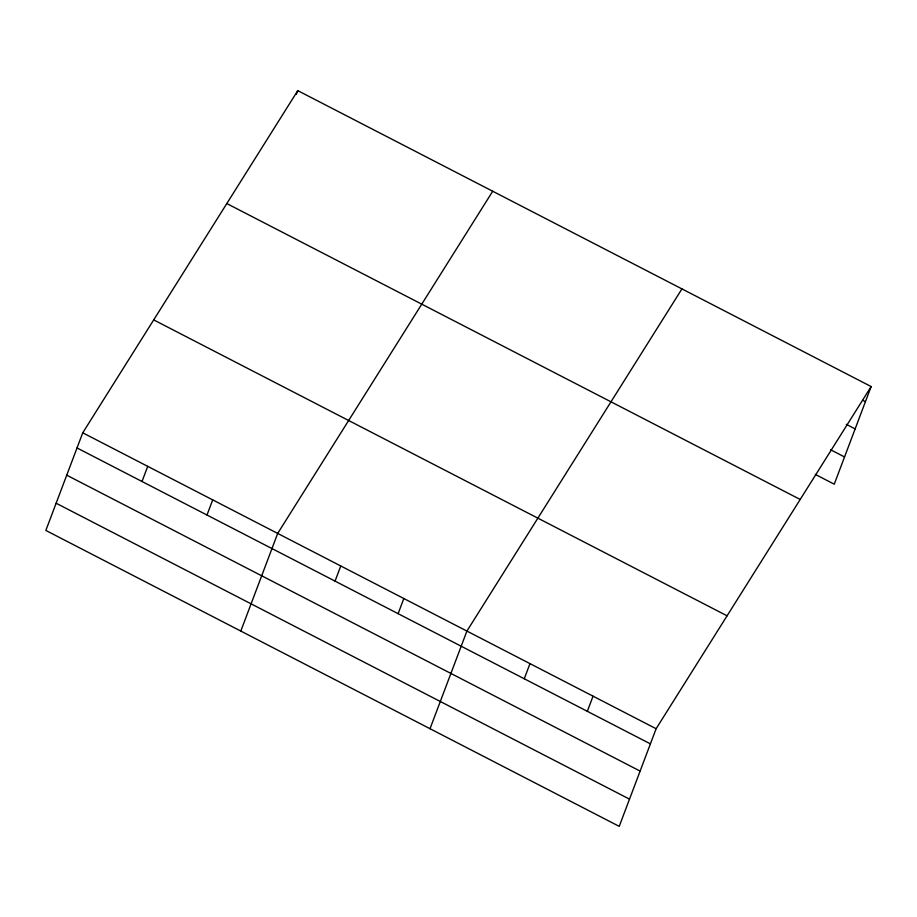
<?xml version="1.0" encoding="UTF-8"?>
<svg xmlns="http://www.w3.org/2000/svg" width="917" height="917" viewBox="0 0 917 917"><rect width="100%" height="100%" fill="white"/><g stroke="black" fill="none" stroke-linecap="round" stroke-linejoin="round"><path stroke-width="1.38" d="M82.748 432.813L45.85 530.45L619.227 826.366L656.125 728.728L871.15 386.55L297.773 90.634L82.748 432.813L656.125 728.728M142.009 481.494L147.729 466.352M296.34 94.417L297.773 90.634M206.99 515.022L212.71 499.891M240.804 631.068L277.691 533.43L492.716 191.24M335.049 581.114L340.769 565.984M398.116 613.668L403.835 598.526M430.016 728.717L466.913 631.079L681.939 288.901M524.26 678.763L529.98 663.633M587.338 711.317L593.058 696.175M871.15 386.55L834.252 484.187L815.339 474.421M862.908 400.385L865.43 401.68M846.311 424.353L855.148 428.904M830.664 449.8L844.546 456.953M226.808 203.551L800.197 499.467M153.701 319.895L727.089 615.811M77.028 447.954L650.405 743.87M66.735 475.178L640.123 771.094M56.132 503.227L629.521 799.143"/></g></svg>
